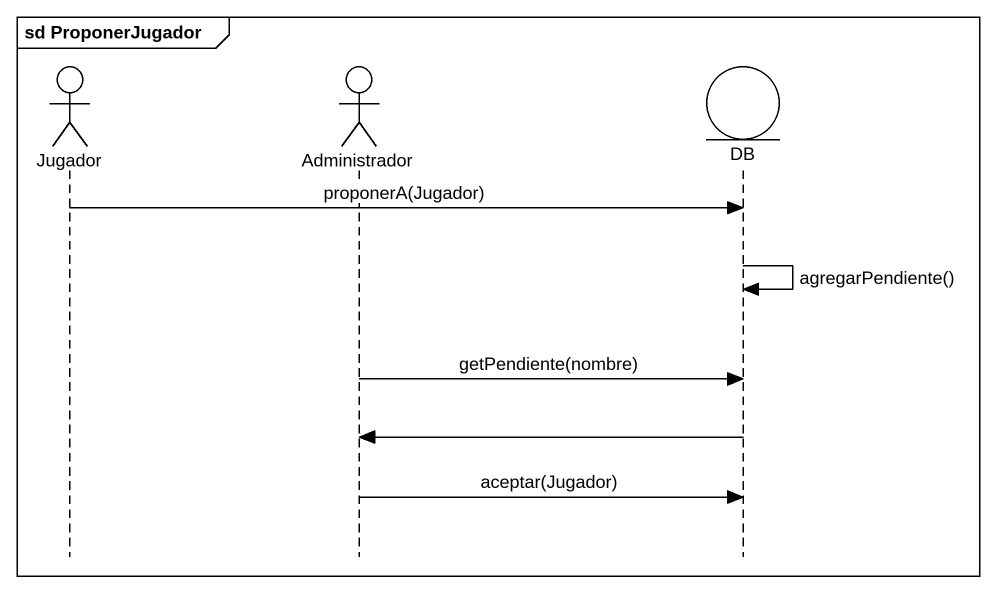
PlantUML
@startuml
mainframe sd ProponerJugador
hide footbox
actor Jugador
actor Administrador
entity DB

Jugador -> DB : proponerA(Jugador)
DB -> DB : agregarPendiente()
Administrador -> DB : getPendiente(nombre)
DB -> Administrador
Administrador -> DB : aceptar(Jugador)
@enduml
